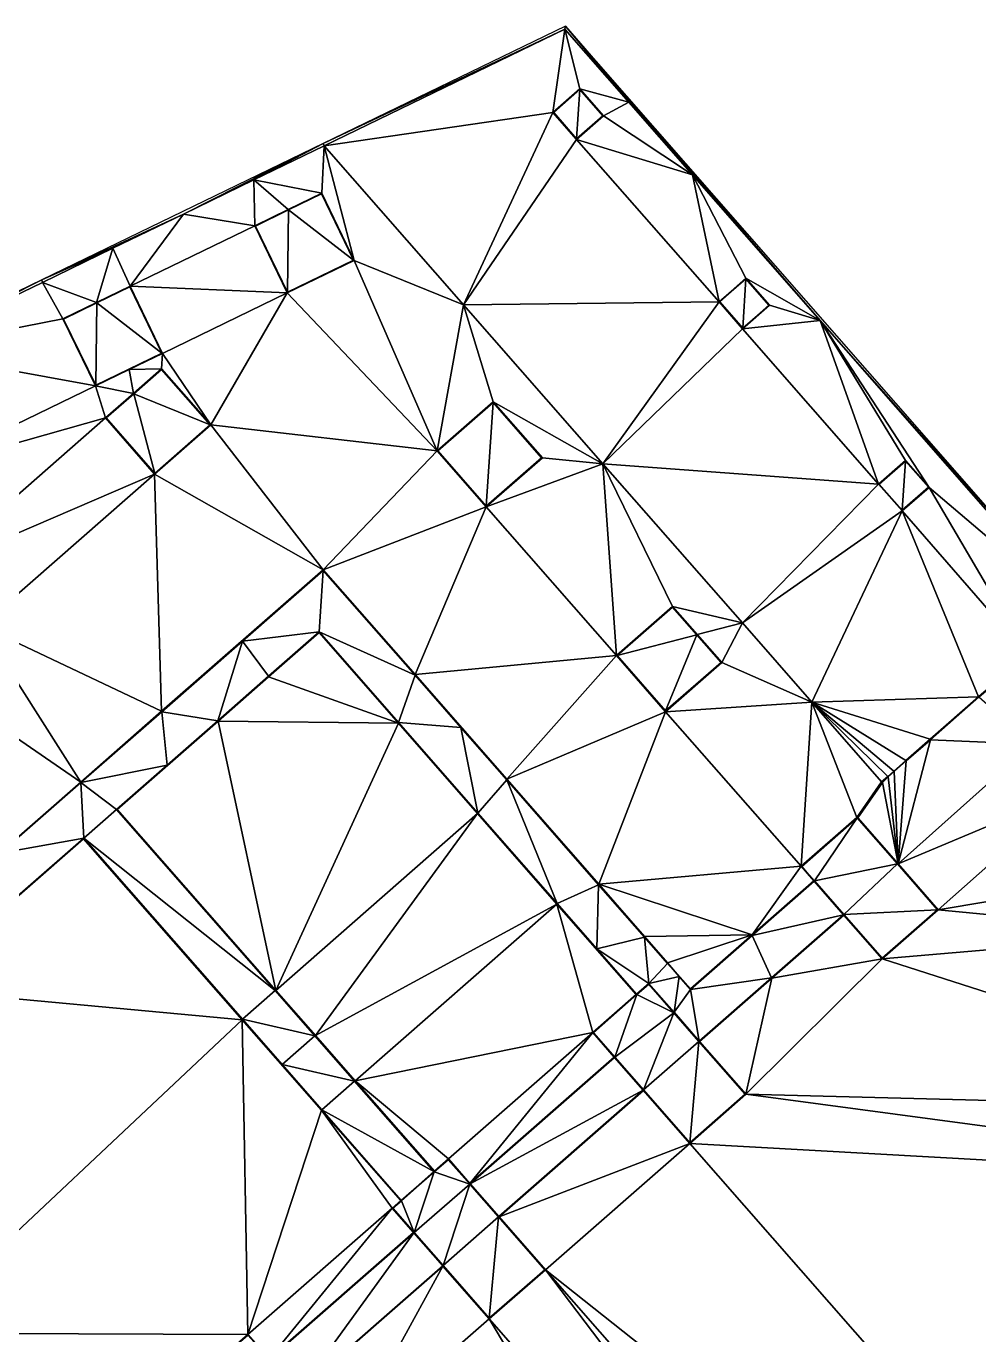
# Model space of a CAD drawing. Header units: metres. Extents: x 217325 to 217429, y 103029 to 103120.
# Drawn here: x 217389.27 to 217408.93, y 103093.2 to 103120.22 of the extents above; entities that cross this region are included whole.
import ezdxf

# ---------------------------------------------------------------- set-up
doc = ezdxf.new("R2010")
doc.units = ezdxf.units.M
doc.layers.add('_fondations', color=7, linetype='Continuous')

msp = doc.modelspace()

# ---------------------------------------------------------------- linework, layer by layer
at = {"layer": '_fondations', "color": 3, "true_color": 0x00ff00}
for points in [[(217400.404, 103120.224, 201.12), (217395.404, 103117.799, 201.12), (217400.391, 103120.162, 201.12)], [(217400.404, 103120.224, 201.12), (217400.391, 103120.162, 201.12), (217401.709, 103118.657, 201.12)], [(217405.662, 103114.144, 201.12), (217400.404, 103120.224, 201.12), (217403.027, 103117.153, 201.12)], [(217410.971, 103108.159, 201.12), (217400.404, 103120.224, 201.12), (217405.662, 103114.144, 201.12)], [(217403.027, 103117.153, 201.12), (217400.404, 103120.224, 201.12), (217401.709, 103118.657, 201.12)], [(217395.404, 103117.799, 201.12), (217395.426, 103117.754, 201.12), (217400.391, 103120.162, 201.12)], [(217400.146, 103118.442, 201.12), (217400.391, 103120.162, 201.12), (217395.426, 103117.754, 201.12)], [(217400.702, 103118.93, 201.12), (217400.391, 103120.162, 201.12), (217400.146, 103118.442, 201.12)], [(217400.391, 103120.162, 201.12), (217400.702, 103118.93, 201.12), (217401.709, 103118.657, 201.12)], [(217400.16, 103118.441, 200.6), (217400.702, 103118.93, 201.12), (217400.146, 103118.442, 201.12)], [(217400.16, 103118.441, 200.6), (217400.701, 103118.916, 200.6), (217400.702, 103118.93, 201.12)], [(217400.701, 103118.916, 200.6), (217400.16, 103118.441, 200.6), (217400.634, 103117.9, 200.6)], [(217401.176, 103118.374, 200.6), (217400.701, 103118.916, 200.6), (217400.634, 103117.9, 200.6)], [(217400.701, 103118.916, 200.6), (217401.19, 103118.373, 201.12), (217400.702, 103118.93, 201.12)], [(217400.701, 103118.916, 200.6), (217401.176, 103118.374, 200.6), (217401.19, 103118.373, 201.12)], [(217400.702, 103118.93, 201.12), (217401.19, 103118.373, 201.12), (217401.709, 103118.657, 201.12)], [(217401.19, 103118.373, 201.12), (217403.027, 103117.153, 201.12), (217401.709, 103118.657, 201.12)], [(217400.146, 103118.442, 201.12), (217395.426, 103117.754, 201.12), (217398.302, 103114.47, 201.12)], [(217400.633, 103117.886, 201.12), (217400.146, 103118.442, 201.12), (217398.302, 103114.47, 201.12)], [(217400.634, 103117.9, 200.6), (217400.146, 103118.442, 201.12), (217400.633, 103117.886, 201.12)], [(217400.634, 103117.9, 200.6), (217400.16, 103118.441, 200.6), (217400.146, 103118.442, 201.12)], [(217401.19, 103118.373, 201.12), (217401.176, 103118.374, 200.6), (217400.633, 103117.886, 201.12)], [(217401.176, 103118.374, 200.6), (217400.634, 103117.9, 200.6), (217400.633, 103117.886, 201.12)], [(217401.19, 103118.373, 201.12), (217400.633, 103117.886, 201.12), (217403.027, 103117.153, 201.12)], [(217392.518, 103116.343, 201.12), (217395.404, 103117.799, 201.12), (217389.597, 103114.982, 201.12)], [(217395.404, 103117.799, 201.12), (217392.518, 103116.343, 201.12), (217393.972, 103117.048, 201.12)], [(217395.426, 103117.754, 201.12), (217395.404, 103117.799, 201.12), (217393.972, 103117.048, 201.12)], [(217395.375, 103116.773, 201.12), (217395.426, 103117.754, 201.12), (217393.972, 103117.048, 201.12)], [(217395.375, 103116.773, 201.12), (217396.043, 103115.385, 201.12), (217395.426, 103117.754, 201.12)], [(217396.043, 103115.385, 201.12), (217398.302, 103114.47, 201.12), (217395.426, 103117.754, 201.12)], [(217403.573, 103114.53, 201.12), (217400.633, 103117.886, 201.12), (217398.302, 103114.47, 201.12)], [(217400.633, 103117.886, 201.12), (217403.573, 103114.53, 201.12), (217403.027, 103117.153, 201.12)], [(217392.518, 103116.343, 201.12), (217393.99, 103116.1, 201.12), (217393.972, 103117.048, 201.12)], [(217393.972, 103117.048, 201.12), (217393.99, 103116.1, 201.12), (217394.683, 103116.437, 201.12)], [(217395.375, 103116.773, 201.12), (217393.972, 103117.048, 201.12), (217394.683, 103116.437, 201.12)], [(217403.573, 103114.53, 201.12), (217404.129, 103115.017, 201.12), (217403.027, 103117.153, 201.12)], [(217404.129, 103115.017, 201.12), (217405.662, 103114.144, 201.12), (217403.027, 103117.153, 201.12)], [(217395.371, 103116.759, 200.6), (217395.375, 103116.773, 201.12), (217394.683, 103116.437, 201.12)], [(217395.371, 103116.759, 200.6), (217394.683, 103116.437, 201.12), (217394.687, 103116.428, 200.6)], [(217396.029, 103115.389, 200.6), (217395.371, 103116.759, 200.6), (217394.687, 103116.428, 200.6)], [(217395.375, 103116.773, 201.12), (217395.371, 103116.759, 200.6), (217396.043, 103115.385, 201.12)], [(217395.371, 103116.759, 200.6), (217396.029, 103115.389, 200.6), (217396.043, 103115.385, 201.12)], [(217394.003, 103116.096, 200.6), (217394.683, 103116.437, 201.12), (217393.99, 103116.1, 201.12)], [(217394.683, 103116.437, 201.12), (217394.003, 103116.096, 200.6), (217394.687, 103116.428, 200.6)], [(217394.003, 103116.096, 200.6), (217394.666, 103114.728, 200.6), (217394.687, 103116.428, 200.6)], [(217394.666, 103114.728, 200.6), (217396.029, 103115.389, 200.6), (217394.687, 103116.428, 200.6)], [(217392.518, 103116.343, 201.12), (217389.597, 103114.982, 201.12), (217391.064, 103115.638, 201.12)], [(217391.416, 103114.852, 201.12), (217392.518, 103116.343, 201.12), (217391.064, 103115.638, 201.12)], [(217391.416, 103114.852, 201.12), (217393.99, 103116.1, 201.12), (217392.518, 103116.343, 201.12)], [(217393.99, 103116.1, 201.12), (217391.416, 103114.852, 201.12), (217394.662, 103114.715, 201.12)], [(217394.003, 103116.096, 200.6), (217393.99, 103116.1, 201.12), (217394.662, 103114.715, 201.12)], [(217394.666, 103114.728, 200.6), (217394.003, 103116.096, 200.6), (217394.662, 103114.715, 201.12)], [(217389.597, 103114.982, 201.12), (217389.61, 103114.933, 201.12), (217391.064, 103115.638, 201.12)], [(217390.724, 103114.516, 201.12), (217391.064, 103115.638, 201.12), (217389.61, 103114.933, 201.12)], [(217390.724, 103114.516, 201.12), (217391.416, 103114.852, 201.12), (217391.064, 103115.638, 201.12)], [(217396.043, 103115.385, 201.12), (217394.662, 103114.715, 201.12), (217397.753, 103111.453, 201.12)], [(217394.666, 103114.728, 200.6), (217394.662, 103114.715, 201.12), (217396.043, 103115.385, 201.12)], [(217396.029, 103115.389, 200.6), (217394.666, 103114.728, 200.6), (217396.043, 103115.385, 201.12)], [(217396.043, 103115.385, 201.12), (217397.753, 103111.453, 201.12), (217398.302, 103114.47, 201.12)], [(217386.702, 103113.523, 201.12), (217389.597, 103114.982, 201.12), (217383.79, 103112.165, 201.12)], [(217389.61, 103114.933, 201.12), (217389.597, 103114.982, 201.12), (217386.702, 103113.523, 201.12)], [(217390.031, 103114.18, 201.12), (217389.61, 103114.933, 201.12), (217386.702, 103113.523, 201.12)], [(217389.61, 103114.933, 201.12), (217390.031, 103114.18, 201.12), (217390.724, 103114.516, 201.12)], [(217391.412, 103114.839, 200.6), (217391.416, 103114.852, 201.12), (217390.724, 103114.516, 201.12)], [(217391.412, 103114.839, 200.6), (217390.724, 103114.516, 201.12), (217390.728, 103114.507, 200.6)], [(217392.075, 103113.471, 200.6), (217391.412, 103114.839, 200.6), (217390.728, 103114.507, 200.6)], [(217391.416, 103114.852, 201.12), (217391.412, 103114.839, 200.6), (217392.088, 103113.467, 201.12)], [(217391.412, 103114.839, 200.6), (217392.075, 103113.471, 200.6), (217392.088, 103113.467, 201.12)], [(217391.416, 103114.852, 201.12), (217392.088, 103113.467, 201.12), (217394.662, 103114.715, 201.12)], [(217404.128, 103115.003, 200.6), (217404.129, 103115.017, 201.12), (217403.573, 103114.53, 201.12)], [(217403.587, 103114.529, 200.6), (217404.128, 103115.003, 200.6), (217403.573, 103114.53, 201.12)], [(217404.061, 103113.987, 200.6), (217404.128, 103115.003, 200.6), (217403.587, 103114.529, 200.6)], [(217404.061, 103113.987, 200.6), (217404.603, 103114.461, 200.6), (217404.128, 103115.003, 200.6)], [(217404.128, 103115.003, 200.6), (217404.603, 103114.461, 200.6), (217404.129, 103115.017, 201.12)], [(217404.129, 103115.017, 201.12), (217404.603, 103114.461, 200.6), (217404.617, 103114.46, 201.12)], [(217404.129, 103115.017, 201.12), (217404.617, 103114.46, 201.12), (217405.662, 103114.144, 201.12)], [(217390.031, 103114.18, 201.12), (217390.044, 103114.176, 200.6), (217390.724, 103114.516, 201.12)], [(217390.724, 103114.516, 201.12), (217390.044, 103114.176, 200.6), (217390.728, 103114.507, 200.6)], [(217390.044, 103114.176, 200.6), (217390.707, 103112.808, 200.6), (217390.728, 103114.507, 200.6)], [(217390.728, 103114.507, 200.6), (217390.707, 103112.808, 200.6), (217392.075, 103113.471, 200.6)], [(217392.088, 103113.467, 201.12), (217393.083, 103111.989, 201.12), (217394.662, 103114.715, 201.12)], [(217394.662, 103114.715, 201.12), (217393.083, 103111.989, 201.12), (217397.753, 103111.453, 201.12)], [(217403.573, 103114.53, 201.12), (217398.302, 103114.47, 201.12), (217401.178, 103111.186, 201.12)], [(217404.06, 103113.973, 201.12), (217403.573, 103114.53, 201.12), (217401.178, 103111.186, 201.12)], [(217403.587, 103114.529, 200.6), (217403.573, 103114.53, 201.12), (217404.06, 103113.973, 201.12)], [(217404.061, 103113.987, 200.6), (217403.587, 103114.529, 200.6), (217404.06, 103113.973, 201.12)], [(217397.753, 103111.453, 201.12), (217398.911, 103112.468, 201.12), (217398.302, 103114.47, 201.12)], [(217398.911, 103112.468, 201.12), (217401.178, 103111.186, 201.12), (217398.302, 103114.47, 201.12)], [(217404.061, 103113.987, 200.6), (217404.06, 103113.973, 201.12), (217404.617, 103114.46, 201.12)], [(217404.617, 103114.46, 201.12), (217404.06, 103113.973, 201.12), (217405.662, 103114.144, 201.12)], [(217404.603, 103114.461, 200.6), (217404.061, 103113.987, 200.6), (217404.617, 103114.46, 201.12)], [(217390.703, 103112.795, 201.12), (217390.031, 103114.18, 201.12), (217386.702, 103113.523, 201.12)], [(217390.707, 103112.808, 200.6), (217390.044, 103114.176, 200.6), (217390.031, 103114.18, 201.12)], [(217390.707, 103112.808, 200.6), (217390.031, 103114.18, 201.12), (217390.703, 103112.795, 201.12)], [(217406.867, 103110.768, 201.12), (217404.06, 103113.973, 201.12), (217401.178, 103111.186, 201.12)], [(217404.06, 103113.973, 201.12), (217406.867, 103110.768, 201.12), (217405.662, 103114.144, 201.12)], [(217406.867, 103110.768, 201.12), (217407.424, 103111.256, 201.12), (217405.662, 103114.144, 201.12)], [(217410.971, 103108.159, 201.12), (217405.662, 103114.144, 201.12), (217410.933, 103108.126, 201.12)], [(217407.911, 103110.699, 201.12), (217410.933, 103108.126, 201.12), (217405.662, 103114.144, 201.12)], [(217407.424, 103111.256, 201.12), (217407.911, 103110.699, 201.12), (217405.662, 103114.144, 201.12)], [(217387.14, 103111.067, 201.12), (217390.703, 103112.795, 201.12), (217386.702, 103113.523, 201.12)], [(217391.396, 103113.131, 201.12), (217392.075, 103113.471, 200.6), (217390.707, 103112.808, 200.6)], [(217392.075, 103113.471, 200.6), (217391.396, 103113.131, 201.12), (217392.088, 103113.467, 201.12)], [(217392.068, 103113.147, 201.12), (217392.088, 103113.467, 201.12), (217391.396, 103113.131, 201.12)], [(217393.083, 103111.989, 201.12), (217392.088, 103113.467, 201.12), (217392.068, 103113.147, 201.12)], [(217390.707, 103112.808, 200.6), (217390.703, 103112.795, 201.12), (217391.396, 103113.131, 201.12)], [(217391.489, 103112.64, 201.12), (217391.396, 103113.131, 201.12), (217390.703, 103112.795, 201.12)], [(217391.396, 103113.131, 201.12), (217391.489, 103112.64, 201.12), (217392.068, 103113.147, 201.12)], [(217392.067, 103113.133, 200.75), (217392.068, 103113.147, 201.12), (217391.489, 103112.64, 201.12)], [(217392.067, 103113.133, 200.75), (217391.489, 103112.64, 201.12), (217391.496, 103112.632, 200.75)], [(217393.069, 103111.99, 200.75), (217392.067, 103113.133, 200.75), (217391.496, 103112.632, 200.75)], [(217392.067, 103113.133, 200.75), (217393.083, 103111.989, 201.12), (217392.068, 103113.147, 201.12)], [(217392.067, 103113.133, 200.75), (217393.069, 103111.99, 200.75), (217393.083, 103111.989, 201.12)], [(217390.703, 103112.795, 201.12), (217387.14, 103111.067, 201.12), (217390.91, 103112.133, 201.12)], [(217390.703, 103112.795, 201.12), (217390.91, 103112.133, 201.12), (217391.489, 103112.64, 201.12)], [(217390.924, 103112.132, 200.75), (217391.489, 103112.64, 201.12), (217390.91, 103112.133, 201.12)], [(217391.489, 103112.64, 201.12), (217390.924, 103112.132, 200.75), (217391.496, 103112.632, 200.75)], [(217390.924, 103112.132, 200.75), (217391.925, 103110.988, 200.75), (217391.496, 103112.632, 200.75)], [(217391.925, 103110.988, 200.75), (217393.069, 103111.99, 200.75), (217391.496, 103112.632, 200.75)], [(217397.767, 103111.452, 200.6), (217398.911, 103112.468, 201.12), (217397.753, 103111.453, 201.12)], [(217397.767, 103111.452, 200.6), (217398.91, 103112.454, 200.6), (217398.911, 103112.468, 201.12)], [(217398.91, 103112.454, 200.6), (217397.767, 103111.452, 200.6), (217398.769, 103110.309, 200.6)], [(217399.912, 103111.31, 200.6), (217398.91, 103112.454, 200.6), (217398.769, 103110.309, 200.6)], [(217398.91, 103112.454, 200.6), (217399.926, 103111.309, 201.12), (217398.911, 103112.468, 201.12)], [(217398.91, 103112.454, 200.6), (217399.912, 103111.31, 200.6), (217399.926, 103111.309, 201.12)], [(217398.911, 103112.468, 201.12), (217399.926, 103111.309, 201.12), (217401.178, 103111.186, 201.12)], [(217387.14, 103111.067, 201.12), (217387.329, 103108.996, 201.12), (217390.91, 103112.133, 201.12)], [(217390.91, 103112.133, 201.12), (217387.329, 103108.996, 201.12), (217391.924, 103110.974, 201.12)], [(217391.925, 103110.988, 200.75), (217390.924, 103112.132, 200.75), (217390.91, 103112.133, 201.12)], [(217391.925, 103110.988, 200.75), (217390.91, 103112.133, 201.12), (217391.924, 103110.974, 201.12)], [(217393.083, 103111.989, 201.12), (217393.069, 103111.99, 200.75), (217391.924, 103110.974, 201.12)], [(217393.069, 103111.99, 200.75), (217391.925, 103110.988, 200.75), (217391.924, 103110.974, 201.12)], [(217393.083, 103111.989, 201.12), (217391.924, 103110.974, 201.12), (217395.404, 103108.997, 201.12)], [(217397.753, 103111.453, 201.12), (217393.083, 103111.989, 201.12), (217395.404, 103108.997, 201.12)], [(217398.768, 103110.294, 201.12), (217397.753, 103111.453, 201.12), (217395.404, 103108.997, 201.12)], [(217398.769, 103110.309, 200.6), (217397.767, 103111.452, 200.6), (217397.753, 103111.453, 201.12)], [(217398.769, 103110.309, 200.6), (217397.753, 103111.453, 201.12), (217398.768, 103110.294, 201.12)], [(217399.912, 103111.31, 200.6), (217398.769, 103110.309, 200.6), (217398.768, 103110.294, 201.12)], [(217399.926, 103111.309, 201.12), (217399.912, 103111.31, 200.6), (217398.768, 103110.294, 201.12)], [(217399.926, 103111.309, 201.12), (217398.768, 103110.294, 201.12), (217401.178, 103111.186, 201.12)], [(217398.768, 103110.294, 201.12), (217401.456, 103107.225, 201.12), (217401.178, 103111.186, 201.12)], [(217401.456, 103107.225, 201.12), (217402.614, 103108.24, 201.12), (217401.178, 103111.186, 201.12)], [(217401.178, 103111.186, 201.12), (217402.614, 103108.24, 201.12), (217404.054, 103107.903, 201.12)], [(217406.867, 103110.768, 201.12), (217401.178, 103111.186, 201.12), (217404.054, 103107.903, 201.12)], [(217406.881, 103110.767, 200.6), (217407.424, 103111.256, 201.12), (217406.867, 103110.768, 201.12)], [(217406.881, 103110.767, 200.6), (217407.423, 103111.242, 200.6), (217407.424, 103111.256, 201.12)], [(217407.423, 103111.242, 200.6), (217406.881, 103110.767, 200.6), (217407.355, 103110.226, 200.6)], [(217407.897, 103110.7, 200.6), (217407.423, 103111.242, 200.6), (217407.355, 103110.226, 200.6)], [(217407.424, 103111.256, 201.12), (217407.423, 103111.242, 200.6), (217407.911, 103110.699, 201.12)], [(217407.423, 103111.242, 200.6), (217407.897, 103110.7, 200.6), (217407.911, 103110.699, 201.12)], [(217387.329, 103108.996, 201.12), (217388.344, 103107.838, 201.12), (217391.924, 103110.974, 201.12)], [(217391.924, 103110.974, 201.12), (217388.344, 103107.838, 201.12), (217392.068, 103106.075, 201.12)], [(217391.924, 103110.974, 201.12), (217392.068, 103106.075, 201.12), (217395.404, 103108.997, 201.12)], [(217407.355, 103110.212, 201.12), (217406.867, 103110.768, 201.12), (217404.054, 103107.903, 201.12)], [(217407.355, 103110.226, 200.6), (217406.867, 103110.768, 201.12), (217407.355, 103110.212, 201.12)], [(217407.355, 103110.226, 200.6), (217406.881, 103110.767, 200.6), (217406.867, 103110.768, 201.12)], [(217407.897, 103110.7, 200.6), (217407.355, 103110.226, 200.6), (217407.355, 103110.212, 201.12)], [(217407.897, 103110.7, 200.6), (217407.355, 103110.212, 201.12), (217407.911, 103110.699, 201.12)], [(217407.911, 103110.699, 201.12), (217407.355, 103110.212, 201.12), (217409.932, 103107.249, 201.12)], [(217410.933, 103108.126, 201.12), (217407.911, 103110.699, 201.12), (217409.932, 103107.249, 201.12)], [(217398.768, 103110.294, 201.12), (217395.404, 103108.997, 201.12), (217397.299, 103106.833, 201.12)], [(217401.456, 103107.225, 201.12), (217398.768, 103110.294, 201.12), (217397.299, 103106.833, 201.12)], [(217407.355, 103110.212, 201.12), (217404.054, 103107.903, 201.12), (217405.491, 103106.261, 201.12)], [(217408.931, 103106.372, 201.12), (217407.355, 103110.212, 201.12), (217405.491, 103106.261, 201.12)], [(217407.355, 103110.212, 201.12), (217408.931, 103106.372, 201.12), (217409.932, 103107.249, 201.12)], [(217393.737, 103107.524, 200.3), (217395.404, 103108.997, 201.12), (217392.068, 103106.075, 201.12)], [(217395.403, 103108.983, 200.3), (217395.404, 103108.997, 201.12), (217393.737, 103107.524, 200.3)], [(217395.319, 103107.713, 200.3), (217395.403, 103108.983, 200.3), (217393.737, 103107.524, 200.3)], [(217395.319, 103107.713, 200.3), (217397.298, 103106.819, 200.3), (217395.403, 103108.983, 200.3)], [(217395.403, 103108.983, 200.3), (217397.299, 103106.833, 201.12), (217395.404, 103108.997, 201.12)], [(217397.299, 103106.833, 201.12), (217395.403, 103108.983, 200.3), (217397.298, 103106.819, 200.3)], [(217402.613, 103108.226, 200.6), (217402.614, 103108.24, 201.12), (217401.456, 103107.225, 201.12)], [(217401.47, 103107.224, 200.6), (217402.613, 103108.226, 200.6), (217401.456, 103107.225, 201.12)], [(217402.613, 103108.226, 200.6), (217401.47, 103107.224, 200.6), (217403.114, 103107.654, 200.6)], [(217402.614, 103108.24, 201.12), (217402.613, 103108.226, 200.6), (217403.122, 103107.661, 201.12)], [(217403.122, 103107.661, 201.12), (217402.613, 103108.226, 200.6), (217403.114, 103107.654, 200.6)], [(217404.054, 103107.903, 201.12), (217402.614, 103108.24, 201.12), (217403.122, 103107.661, 201.12)], [(217388.344, 103107.838, 201.12), (217387.185, 103106.823, 201.12), (217390.4, 103104.614, 201.12)], [(217392.068, 103106.075, 201.12), (217388.344, 103107.838, 201.12), (217390.4, 103104.614, 201.12)], [(217404.054, 103107.903, 201.12), (217403.122, 103107.661, 201.12), (217403.629, 103107.081, 201.12)], [(217404.054, 103107.903, 201.12), (217403.629, 103107.081, 201.12), (217405.491, 103106.261, 201.12)], [(217392.068, 103106.075, 201.12), (217392.071, 103106.064, 200.3), (217393.737, 103107.524, 200.3)], [(217393.228, 103105.881, 200.3), (217393.737, 103107.524, 200.3), (217392.071, 103106.064, 200.3)], [(217393.737, 103107.524, 200.3), (217393.228, 103105.881, 200.3), (217394.274, 103106.797, 200.3)], [(217393.737, 103107.524, 200.3), (217394.274, 103106.797, 200.3), (217395.319, 103107.713, 200.3)], [(217395.318, 103107.699, 201.32), (217395.319, 103107.713, 200.3), (217394.274, 103106.797, 200.3)], [(217395.318, 103107.699, 201.32), (217394.274, 103106.797, 200.3), (217394.276, 103106.786, 201.32)], [(217394.276, 103106.786, 201.32), (217396.955, 103105.83, 201.32), (217395.318, 103107.699, 201.32)], [(217395.318, 103107.699, 201.32), (217396.957, 103105.843, 200.3), (217395.319, 103107.713, 200.3)], [(217396.957, 103105.843, 200.3), (217395.318, 103107.699, 201.32), (217396.955, 103105.83, 201.32)], [(217397.298, 103106.819, 200.3), (217395.319, 103107.713, 200.3), (217396.957, 103105.843, 200.3)], [(217401.47, 103107.224, 200.6), (217402.471, 103106.081, 200.6), (217403.114, 103107.654, 200.6)], [(217402.471, 103106.081, 200.6), (217403.615, 103107.082, 200.6), (217403.114, 103107.654, 200.6)], [(217403.615, 103107.082, 200.6), (217403.122, 103107.661, 201.12), (217403.114, 103107.654, 200.6)], [(217403.615, 103107.082, 200.6), (217403.629, 103107.081, 201.12), (217403.122, 103107.661, 201.12)], [(217401.456, 103107.225, 201.12), (217397.299, 103106.833, 201.12), (217399.194, 103104.67, 201.12)], [(217402.47, 103106.067, 201.12), (217401.456, 103107.225, 201.12), (217399.194, 103104.67, 201.12)], [(217401.47, 103107.224, 200.6), (217401.456, 103107.225, 201.12), (217402.47, 103106.067, 201.12)], [(217402.471, 103106.081, 200.6), (217401.47, 103107.224, 200.6), (217402.47, 103106.067, 201.12)], [(217409.439, 103106.803, 201.32), (217409.932, 103107.249, 201.12), (217408.931, 103106.372, 201.12)], [(217403.629, 103107.081, 201.12), (217402.471, 103106.081, 200.6), (217402.47, 103106.067, 201.12)], [(217403.629, 103107.081, 201.12), (217402.47, 103106.067, 201.12), (217405.491, 103106.261, 201.12)], [(217403.615, 103107.082, 200.6), (217402.471, 103106.081, 200.6), (217403.629, 103107.081, 201.12)], [(217387.185, 103106.823, 201.12), (217388.732, 103103.153, 201.12), (217390.4, 103104.614, 201.12)], [(217394.274, 103106.797, 200.3), (217393.228, 103105.881, 200.3), (217394.276, 103106.786, 201.32)], [(217393.228, 103105.881, 200.3), (217393.234, 103105.874, 201.32), (217394.276, 103106.786, 201.32)], [(217393.234, 103105.874, 201.32), (217396.955, 103105.83, 201.32), (217394.276, 103106.786, 201.32)], [(217397.298, 103106.819, 200.3), (217396.957, 103105.843, 200.3), (217398.246, 103105.737, 200.3)], [(217397.299, 103106.833, 201.12), (217397.298, 103106.819, 200.3), (217398.246, 103105.737, 200.3)], [(217398.246, 103105.737, 200.3), (217399.194, 103104.67, 201.12), (217397.299, 103106.833, 201.12)], [(217408.931, 103106.372, 201.12), (217408.938, 103106.365, 201.32), (217409.439, 103106.803, 201.32)], [(217402.47, 103106.067, 201.12), (217405.267, 103102.873, 201.12), (217405.491, 103106.261, 201.12)], [(217405.267, 103102.873, 201.12), (217406.417, 103103.881, 201.12), (217405.491, 103106.261, 201.12)], [(217407.931, 103105.496, 201.12), (217408.931, 103106.372, 201.12), (217405.491, 103106.261, 201.12)], [(217407.055, 103104.729, 201.12), (217407.18, 103104.838, 201.12), (217405.491, 103106.261, 201.12)], [(217407.43, 103105.057, 201.12), (217407.931, 103105.496, 201.12), (217405.491, 103106.261, 201.12)], [(217406.417, 103103.881, 201.12), (217406.929, 103104.619, 201.12), (217405.491, 103106.261, 201.12)], [(217407.18, 103104.838, 201.12), (217407.43, 103105.057, 201.12), (217405.491, 103106.261, 201.12)], [(217406.929, 103104.619, 201.12), (217407.055, 103104.729, 201.12), (217405.491, 103106.261, 201.12)], [(217407.937, 103105.488, 201.32), (217408.931, 103106.372, 201.12), (217407.931, 103105.496, 201.12)], [(217407.937, 103105.488, 201.32), (217408.938, 103106.365, 201.32), (217408.931, 103106.372, 201.12)], [(217408.938, 103106.365, 201.32), (217407.937, 103105.488, 201.32), (217410.037, 103105.396, 201.32)], [(217392.071, 103106.064, 200.3), (217392.068, 103106.075, 201.12), (217390.4, 103104.614, 201.12)], [(217390.4, 103104.614, 201.12), (217390.404, 103104.605, 200.3), (217392.071, 103106.064, 200.3)], [(217392.182, 103104.965, 200.3), (217392.071, 103106.064, 200.3), (217390.404, 103104.605, 200.3)], [(217392.182, 103104.965, 200.3), (217391.151, 103104.049, 201.32), (217393.234, 103105.874, 201.32)], [(217394.424, 103100.312, 201.32), (217393.234, 103105.874, 201.32), (217391.151, 103104.049, 201.32)], [(217393.228, 103105.881, 200.3), (217392.071, 103106.064, 200.3), (217392.182, 103104.965, 200.3)], [(217393.228, 103105.881, 200.3), (217392.182, 103104.965, 200.3), (217393.234, 103105.874, 201.32)], [(217393.234, 103105.874, 201.32), (217394.424, 103100.312, 201.32), (217396.955, 103105.83, 201.32)], [(217402.47, 103106.067, 201.12), (217399.194, 103104.67, 201.12), (217401.089, 103102.506, 201.12)], [(217405.267, 103102.873, 201.12), (217402.47, 103106.067, 201.12), (217401.089, 103102.506, 201.12)], [(217394.424, 103100.312, 201.32), (217398.591, 103103.962, 201.32), (217396.955, 103105.83, 201.32)], [(217396.955, 103105.83, 201.32), (217398.595, 103103.972, 200.3), (217396.957, 103105.843, 200.3)], [(217398.591, 103103.962, 201.32), (217398.595, 103103.972, 200.3), (217396.955, 103105.83, 201.32)], [(217398.246, 103105.737, 200.3), (217396.957, 103105.843, 200.3), (217398.595, 103103.972, 200.3)], [(217399.194, 103104.67, 201.12), (217398.246, 103105.737, 200.3), (217399.193, 103104.656, 200.3)], [(217398.595, 103103.972, 200.3), (217399.193, 103104.656, 200.3), (217398.246, 103105.737, 200.3)], [(217407.937, 103105.488, 201.32), (217407.437, 103105.05, 201.32), (217407.268, 103102.926, 201.32)], [(217410.037, 103105.396, 201.32), (217407.937, 103105.488, 201.32), (217407.268, 103102.926, 201.32)], [(217410.874, 103104.44, 201.32), (217410.037, 103105.396, 201.32), (217407.268, 103102.926, 201.32)], [(217407.437, 103105.05, 201.32), (217407.931, 103105.496, 201.12), (217407.43, 103105.057, 201.12)], [(217407.437, 103105.05, 201.32), (217407.937, 103105.488, 201.32), (217407.931, 103105.496, 201.12)], [(217407.186, 103104.831, 201.32), (217407.43, 103105.057, 201.12), (217407.18, 103104.838, 201.12)], [(217407.186, 103104.831, 201.32), (217407.437, 103105.05, 201.32), (217407.43, 103105.057, 201.12)], [(217407.437, 103105.05, 201.32), (217407.186, 103104.831, 201.32), (217407.268, 103102.926, 201.32)], [(217390.404, 103104.605, 200.3), (217391.137, 103104.05, 200.3), (217392.182, 103104.965, 200.3)], [(217391.151, 103104.049, 201.32), (217392.182, 103104.965, 200.3), (217391.137, 103104.05, 200.3)], [(217407.061, 103104.721, 201.32), (217407.18, 103104.838, 201.12), (217407.055, 103104.729, 201.12)], [(217407.061, 103104.721, 201.32), (217407.186, 103104.831, 201.32), (217407.18, 103104.838, 201.12)], [(217407.186, 103104.831, 201.32), (217407.061, 103104.721, 201.32), (217407.268, 103102.926, 201.32)], [(217388.732, 103103.153, 201.12), (217390.404, 103104.605, 200.3), (217390.4, 103104.614, 201.12)], [(217388.732, 103103.153, 201.12), (217388.738, 103103.145, 200.3), (217390.404, 103104.605, 200.3)], [(217390.46, 103103.457, 200.3), (217390.404, 103104.605, 200.3), (217388.738, 103103.145, 200.3)], [(217390.46, 103103.457, 200.3), (217391.137, 103104.05, 200.3), (217390.404, 103104.605, 200.3)], [(217399.193, 103104.656, 200.3), (217398.595, 103103.972, 200.3), (217400.233, 103102.102, 200.3)], [(217399.193, 103104.656, 200.3), (217401.089, 103102.506, 201.12), (217399.194, 103104.67, 201.12)], [(217400.233, 103102.102, 200.3), (217401.088, 103102.492, 200.3), (217399.193, 103104.656, 200.3)], [(217401.089, 103102.506, 201.12), (217399.193, 103104.656, 200.3), (217401.088, 103102.492, 200.3)], [(217406.417, 103103.881, 201.12), (217406.437, 103103.875, 201.32), (217406.929, 103104.619, 201.12)], [(217406.437, 103103.875, 201.32), (217406.93, 103104.619, 201.12), (217406.929, 103104.619, 201.12)], [(217406.437, 103103.875, 201.32), (217406.936, 103104.612, 201.32), (217406.93, 103104.619, 201.12)], [(217406.944, 103104.606, 201.32), (217406.936, 103104.612, 201.32), (217406.437, 103103.875, 201.32)], [(217406.944, 103104.606, 201.32), (217406.437, 103103.875, 201.32), (217407.268, 103102.926, 201.32)], [(217406.929, 103104.619, 201.12), (217406.93, 103104.619, 201.12), (217407.055, 103104.729, 201.12)], [(217406.999, 103104.666, 201.32), (217407.055, 103104.729, 201.12), (217406.93, 103104.619, 201.12)], [(217406.93, 103104.619, 201.12), (217406.936, 103104.612, 201.32), (217406.999, 103104.666, 201.32)], [(217406.944, 103104.606, 201.32), (217406.999, 103104.666, 201.32), (217406.936, 103104.612, 201.32)], [(217407.061, 103104.721, 201.32), (217406.944, 103104.606, 201.32), (217407.268, 103102.926, 201.32)], [(217406.944, 103104.606, 201.32), (217407.061, 103104.721, 201.32), (217406.999, 103104.666, 201.32)], [(217406.999, 103104.666, 201.32), (217407.061, 103104.721, 201.32), (217407.055, 103104.729, 201.12)], [(217408.099, 103101.977, 201.32), (217410.874, 103104.44, 201.32), (217407.268, 103102.926, 201.32)], [(217412.111, 103102.648, 201.32), (217410.874, 103104.44, 201.32), (217408.099, 103101.977, 201.32)], [(217390.46, 103103.457, 200.3), (217394.413, 103100.309, 200.3), (217391.137, 103104.05, 200.3)], [(217391.151, 103104.049, 201.32), (217391.137, 103104.05, 200.3), (217394.413, 103100.309, 200.3)], [(217391.151, 103104.049, 201.32), (217394.413, 103100.309, 200.3), (217394.424, 103100.312, 201.32)], [(217400.233, 103102.102, 200.3), (217398.595, 103103.972, 200.3), (217398.591, 103103.962, 201.32)], [(217398.591, 103103.962, 201.32), (217394.424, 103100.312, 201.32), (217395.242, 103099.378, 201.32)], [(217400.228, 103102.093, 201.32), (217398.591, 103103.962, 201.32), (217395.242, 103099.378, 201.32)], [(217400.233, 103102.102, 200.3), (217398.591, 103103.962, 201.32), (217400.228, 103102.093, 201.32)], [(217405.281, 103102.872, 200.2), (217406.417, 103103.881, 201.12), (217405.267, 103102.873, 201.12)], [(217405.281, 103102.872, 200.2), (217406.425, 103103.874, 200.2), (217406.417, 103103.881, 201.12)], [(217406.425, 103103.874, 200.2), (217405.281, 103102.872, 200.2), (217405.545, 103102.572, 200.2)], [(217406.425, 103103.874, 200.2), (217405.545, 103102.572, 200.2), (217407.255, 103102.926, 200.2)], [(217406.425, 103103.874, 200.2), (217406.437, 103103.875, 201.32), (217406.417, 103103.881, 201.12)], [(217406.437, 103103.875, 201.32), (217406.425, 103103.874, 200.2), (217407.255, 103102.926, 200.2)], [(217406.437, 103103.875, 201.32), (217407.255, 103102.926, 200.2), (217407.268, 103102.926, 201.32)], [(217390.459, 103103.443, 201.32), (217390.46, 103103.457, 200.3), (217386.901, 103100.34, 200.3)], [(217388.738, 103103.145, 200.3), (217386.901, 103100.34, 200.3), (217390.46, 103103.457, 200.3)], [(217390.459, 103103.443, 201.32), (217386.901, 103100.34, 200.3), (217386.908, 103100.333, 201.32)], [(217393.732, 103099.706, 201.32), (217390.459, 103103.443, 201.32), (217386.908, 103100.333, 201.32)], [(217390.459, 103103.443, 201.32), (217393.736, 103099.716, 200.3), (217390.46, 103103.457, 200.3)], [(217390.459, 103103.443, 201.32), (217393.732, 103099.706, 201.32), (217393.736, 103099.716, 200.3)], [(217394.413, 103100.309, 200.3), (217390.46, 103103.457, 200.3), (217393.736, 103099.716, 200.3)], [(217405.545, 103102.572, 200.2), (217406.151, 103101.879, 200.2), (217407.255, 103102.926, 200.2)], [(217406.151, 103101.879, 200.2), (217408.085, 103101.978, 200.2), (217407.255, 103102.926, 200.2)], [(217407.255, 103102.926, 200.2), (217408.085, 103101.978, 200.2), (217407.268, 103102.926, 201.32)], [(217408.085, 103101.978, 200.2), (217408.099, 103101.977, 201.32), (217407.268, 103102.926, 201.32)], [(217404.258, 103101.457, 201.12), (217405.267, 103102.873, 201.12), (217401.089, 103102.506, 201.12)], [(217405.531, 103102.573, 201.12), (217405.267, 103102.873, 201.12), (217404.258, 103101.457, 201.12)], [(217405.281, 103102.872, 200.2), (217405.267, 103102.873, 201.12), (217405.531, 103102.573, 201.12)], [(217405.281, 103102.872, 200.2), (217405.531, 103102.573, 201.12), (217405.545, 103102.572, 200.2)], [(217413.126, 103101.49, 201.32), (217412.111, 103102.648, 201.32), (217408.099, 103101.977, 201.32)], [(217401.088, 103102.492, 200.3), (217400.233, 103102.102, 200.3), (217401.053, 103101.167, 200.3)], [(217401.053, 103101.167, 200.3), (217402.036, 103101.41, 200.3), (217401.088, 103102.492, 200.3)], [(217401.089, 103102.506, 201.12), (217401.088, 103102.492, 200.3), (217402.037, 103101.424, 201.12)], [(217402.037, 103101.424, 201.12), (217401.088, 103102.492, 200.3), (217402.036, 103101.41, 200.3)], [(217404.258, 103101.457, 201.12), (217401.089, 103102.506, 201.12), (217402.037, 103101.424, 201.12)], [(217405.537, 103102.565, 200.3), (217405.531, 103102.573, 201.12), (217404.258, 103101.457, 201.12)], [(217404.26, 103101.447, 200.3), (217405.537, 103102.565, 200.3), (217404.258, 103101.457, 201.12)], [(217406.144, 103101.873, 200.3), (217405.537, 103102.565, 200.3), (217404.26, 103101.447, 200.3)], [(217405.531, 103102.573, 201.12), (217405.537, 103102.565, 200.3), (217405.545, 103102.572, 200.2)], [(217405.537, 103102.565, 200.3), (217406.151, 103101.879, 200.2), (217405.545, 103102.572, 200.2)], [(217405.537, 103102.565, 200.3), (217406.144, 103101.873, 200.3), (217406.151, 103101.879, 200.2)], [(217396.06, 103098.443, 201.32), (217400.228, 103102.093, 201.32), (217395.242, 103099.378, 201.32)], [(217400.965, 103099.438, 201.32), (217400.228, 103102.093, 201.32), (217396.06, 103098.443, 201.32)], [(217400.233, 103102.102, 200.3), (217400.228, 103102.093, 201.32), (217401.053, 103101.167, 200.3)], [(217400.965, 103099.438, 201.32), (217401.864, 103100.225, 201.32), (217400.228, 103102.093, 201.32)], [(217401.053, 103101.167, 200.3), (217400.228, 103102.093, 201.32), (217401.864, 103100.225, 201.32)], [(217406.144, 103101.873, 200.3), (217404.26, 103101.447, 200.3), (217404.654, 103100.568, 200.3)], [(217406.144, 103101.873, 200.3), (217404.654, 103100.568, 200.3), (217404.661, 103100.561, 201.32)], [(217406.15, 103101.865, 201.32), (217406.144, 103101.873, 200.3), (217404.661, 103100.561, 201.32)], [(217406.941, 103100.963, 201.32), (217406.15, 103101.865, 201.32), (217404.661, 103100.561, 201.32)], [(217406.144, 103101.873, 200.3), (217406.15, 103101.865, 201.32), (217406.151, 103101.879, 200.2)], [(217406.15, 103101.865, 201.32), (217406.942, 103100.977, 200.2), (217406.151, 103101.879, 200.2)], [(217406.941, 103100.963, 201.32), (217406.942, 103100.977, 200.2), (217406.15, 103101.865, 201.32)], [(217406.942, 103100.977, 200.2), (217408.085, 103101.978, 200.2), (217406.151, 103101.879, 200.2)], [(217408.085, 103101.978, 200.2), (217406.942, 103100.977, 200.2), (217406.941, 103100.963, 201.32)], [(217408.099, 103101.977, 201.32), (217408.085, 103101.978, 200.2), (217406.941, 103100.963, 201.32)], [(217413.126, 103101.49, 201.32), (217408.099, 103101.977, 201.32), (217406.941, 103100.963, 201.32)], [(217402.124, 103100.452, 200.3), (217402.036, 103101.41, 200.3), (217401.053, 103101.167, 200.3)], [(217402.037, 103101.424, 201.12), (217402.036, 103101.41, 200.3), (217402.511, 103100.883, 201.12)], [(217402.511, 103100.883, 201.12), (217402.036, 103101.41, 200.3), (217402.51, 103100.869, 200.3)], [(217402.124, 103100.452, 200.3), (217402.51, 103100.869, 200.3), (217402.036, 103101.41, 200.3)], [(217404.258, 103101.457, 201.12), (217402.037, 103101.424, 201.12), (217402.511, 103100.883, 201.12)], [(217404.258, 103101.457, 201.12), (217402.511, 103100.883, 201.12), (217402.984, 103100.342, 201.12)], [(217402.984, 103100.342, 201.12), (217402.983, 103100.328, 200.3), (217404.26, 103101.447, 200.3)], [(217404.654, 103100.568, 200.3), (217404.26, 103101.447, 200.3), (217402.983, 103100.328, 200.3)], [(217404.26, 103101.447, 200.3), (217404.258, 103101.457, 201.12), (217402.984, 103100.342, 201.12)], [(217416.652, 103097.843, 201.32), (217413.126, 103101.49, 201.32), (217406.941, 103100.963, 201.32)], [(217401.864, 103100.225, 201.32), (217401.872, 103100.232, 200.3), (217401.053, 103101.167, 200.3)], [(217401.872, 103100.232, 200.3), (217402.124, 103100.452, 200.3), (217401.053, 103101.167, 200.3)], [(217402.51, 103100.869, 200.3), (217402.124, 103100.452, 200.3), (217402.747, 103100.599, 200.3)], [(217402.51, 103100.869, 200.3), (217402.747, 103100.599, 200.3), (217402.511, 103100.883, 201.12)], [(217402.747, 103100.599, 200.3), (217402.984, 103100.342, 201.12), (217402.511, 103100.883, 201.12)], [(217416.652, 103097.843, 201.32), (217406.941, 103100.963, 201.32), (217404.127, 103098.165, 201.32)], [(217404.127, 103098.165, 201.32), (217406.941, 103100.963, 201.32), (217404.661, 103100.561, 201.32)], [(217402.747, 103100.599, 200.3), (217402.124, 103100.452, 200.3), (217402.644, 103099.858, 200.3)], [(217402.983, 103100.328, 200.3), (217402.747, 103100.599, 200.3), (217402.644, 103099.858, 200.3)], [(217402.983, 103100.328, 200.3), (217402.984, 103100.342, 201.12), (217402.747, 103100.599, 200.3)], [(217402.983, 103100.328, 200.3), (217403.165, 103099.264, 200.3), (217404.654, 103100.568, 200.3)], [(217403.165, 103099.264, 200.3), (217403.171, 103099.256, 201.32), (217404.654, 103100.568, 200.3)], [(217404.654, 103100.568, 200.3), (217403.171, 103099.256, 201.32), (217404.661, 103100.561, 201.32)], [(217403.171, 103099.256, 201.32), (217404.127, 103098.165, 201.32), (217404.661, 103100.561, 201.32)], [(217393.732, 103099.706, 201.32), (217386.908, 103100.333, 201.32), (217386.851, 103093.234, 201.32)], [(217394.413, 103100.309, 200.3), (217393.736, 103099.716, 200.3), (217395.232, 103099.374, 200.3)], [(217394.424, 103100.312, 201.32), (217394.413, 103100.309, 200.3), (217395.232, 103099.374, 200.3)], [(217394.424, 103100.312, 201.32), (217395.232, 103099.374, 200.3), (217395.242, 103099.378, 201.32)], [(217400.965, 103099.438, 201.32), (217400.979, 103099.437, 200.2), (217401.864, 103100.225, 201.32)], [(217401.864, 103100.225, 201.32), (217400.979, 103099.437, 200.2), (217401.878, 103100.224, 200.2)], [(217401.421, 103098.933, 200.2), (217401.878, 103100.224, 200.2), (217400.979, 103099.437, 200.2)], [(217401.878, 103100.224, 200.2), (217401.421, 103098.933, 200.2), (217402.64, 103099.848, 200.2)], [(217401.872, 103100.232, 200.3), (217401.864, 103100.225, 201.32), (217401.878, 103100.224, 200.2)], [(217401.872, 103100.232, 200.3), (217402.123, 103100.438, 200.2), (217402.124, 103100.452, 200.3)], [(217402.123, 103100.438, 200.2), (217401.872, 103100.232, 200.3), (217401.878, 103100.224, 200.2)], [(217401.878, 103100.224, 200.2), (217402.64, 103099.848, 200.2), (217402.123, 103100.438, 200.2)], [(217402.123, 103100.438, 200.2), (217402.644, 103099.858, 200.3), (217402.124, 103100.452, 200.3)], [(217402.644, 103099.858, 200.3), (217402.123, 103100.438, 200.2), (217402.64, 103099.848, 200.2)], [(217403.165, 103099.264, 200.3), (217402.983, 103100.328, 200.3), (217402.644, 103099.858, 200.3)], [(217393.849, 103093.205, 201.32), (217393.732, 103099.706, 201.32), (217386.851, 103093.234, 201.32)], [(217393.736, 103099.716, 200.3), (217393.732, 103099.706, 201.32), (217394.555, 103098.781, 200.3)], [(217394.555, 103098.781, 200.3), (217393.732, 103099.706, 201.32), (217395.368, 103097.837, 201.32)], [(217393.849, 103093.205, 201.32), (217395.368, 103097.837, 201.32), (217393.732, 103099.706, 201.32)], [(217395.232, 103099.374, 200.3), (217393.736, 103099.716, 200.3), (217394.555, 103098.781, 200.3)], [(217401.421, 103098.933, 200.2), (217402.014, 103098.256, 200.2), (217402.64, 103099.848, 200.2)], [(217402.014, 103098.256, 200.2), (217403.157, 103099.257, 200.2), (217402.64, 103099.848, 200.2)], [(217403.165, 103099.264, 200.3), (217402.644, 103099.858, 200.3), (217402.64, 103099.848, 200.2)], [(217403.157, 103099.257, 200.2), (217403.165, 103099.264, 200.3), (217402.64, 103099.848, 200.2)], [(217396.051, 103098.439, 200.3), (217395.232, 103099.374, 200.3), (217394.555, 103098.781, 200.3)], [(217395.232, 103099.374, 200.3), (217396.051, 103098.439, 200.3), (217395.242, 103099.378, 201.32)], [(217396.051, 103098.439, 200.3), (217396.06, 103098.443, 201.32), (217395.242, 103099.378, 201.32)], [(217397.986, 103096.829, 201.32), (217400.965, 103099.438, 201.32), (217396.06, 103098.443, 201.32)], [(217397.986, 103096.829, 201.32), (217398.428, 103096.325, 201.32), (217400.965, 103099.438, 201.32)], [(217398.428, 103096.325, 201.32), (217401.407, 103098.934, 201.32), (217400.965, 103099.438, 201.32)], [(217401.407, 103098.934, 201.32), (217400.979, 103099.437, 200.2), (217400.965, 103099.438, 201.32)], [(217400.979, 103099.437, 200.2), (217401.407, 103098.934, 201.32), (217401.421, 103098.933, 200.2)], [(217402.969, 103097.165, 200.2), (217403.157, 103099.257, 200.2), (217402.014, 103098.256, 200.2)], [(217402.969, 103097.165, 200.2), (217404.112, 103098.166, 200.2), (217403.157, 103099.257, 200.2)], [(217403.171, 103099.256, 201.32), (217403.165, 103099.264, 200.3), (217403.157, 103099.257, 200.2)], [(217404.112, 103098.166, 200.2), (217403.171, 103099.256, 201.32), (217403.157, 103099.257, 200.2)], [(217403.171, 103099.256, 201.32), (217404.112, 103098.166, 200.2), (217404.127, 103098.165, 201.32)], [(217398.428, 103096.325, 201.32), (217398.434, 103096.317, 200.3), (217401.407, 103098.934, 201.32)], [(217398.434, 103096.317, 200.3), (217401.413, 103098.926, 200.3), (217401.407, 103098.934, 201.32)], [(217398.434, 103096.317, 200.3), (217402.006, 103098.249, 200.3), (217401.413, 103098.926, 200.3)], [(217401.407, 103098.934, 201.32), (217401.413, 103098.926, 200.3), (217401.421, 103098.933, 200.2)], [(217401.413, 103098.926, 200.3), (217402.014, 103098.256, 200.2), (217401.421, 103098.933, 200.2)], [(217401.413, 103098.926, 200.3), (217402.006, 103098.249, 200.3), (217402.014, 103098.256, 200.2)], [(217395.368, 103097.837, 201.32), (217395.374, 103097.846, 200.3), (217394.555, 103098.781, 200.3)], [(217395.374, 103097.846, 200.3), (217396.051, 103098.439, 200.3), (217394.555, 103098.781, 200.3)], [(217395.374, 103097.846, 200.3), (217397.689, 103096.568, 200.3), (217396.051, 103098.439, 200.3)], [(217396.051, 103098.439, 200.3), (217397.689, 103096.568, 200.3), (217396.06, 103098.443, 201.32)], [(217397.689, 103096.568, 200.3), (217397.697, 103096.575, 201.32), (217396.06, 103098.443, 201.32)], [(217397.697, 103096.575, 201.32), (217397.986, 103096.829, 201.32), (217396.06, 103098.443, 201.32)], [(217398.434, 103096.317, 200.3), (217399.027, 103095.64, 200.3), (217402.006, 103098.249, 200.3)], [(217402.006, 103098.249, 200.3), (217399.027, 103095.64, 200.3), (217399.034, 103095.633, 201.32)], [(217402.013, 103098.242, 201.32), (217402.006, 103098.249, 200.3), (217399.034, 103095.633, 201.32)], [(217402.968, 103097.151, 201.32), (217402.013, 103098.242, 201.32), (217399.034, 103095.633, 201.32)], [(217402.006, 103098.249, 200.3), (217402.013, 103098.242, 201.32), (217402.014, 103098.256, 200.2)], [(217402.013, 103098.242, 201.32), (217402.969, 103097.165, 200.2), (217402.014, 103098.256, 200.2)], [(217402.968, 103097.151, 201.32), (217402.969, 103097.165, 200.2), (217402.013, 103098.242, 201.32)], [(217404.112, 103098.166, 200.2), (217402.969, 103097.165, 200.2), (217402.968, 103097.151, 201.32)], [(217404.127, 103098.165, 201.32), (217404.112, 103098.166, 200.2), (217402.968, 103097.151, 201.32)], [(217417.996, 103096.309, 201.32), (217404.127, 103098.165, 201.32), (217402.968, 103097.151, 201.32)], [(217417.996, 103096.309, 201.32), (217416.652, 103097.843, 201.32), (217404.127, 103098.165, 201.32)], [(217393.849, 103093.205, 201.32), (217396.828, 103095.814, 201.32), (217395.368, 103097.837, 201.32)], [(217397.012, 103095.975, 200.3), (217395.374, 103097.846, 200.3), (217395.368, 103097.837, 201.32)], [(217397.004, 103095.969, 201.32), (217397.012, 103095.975, 200.3), (217395.368, 103097.837, 201.32)], [(217396.828, 103095.814, 201.32), (217397.004, 103095.969, 201.32), (217395.368, 103097.837, 201.32)], [(217397.012, 103095.975, 200.3), (217397.689, 103096.568, 200.3), (217395.374, 103097.846, 200.3)], [(217402.968, 103097.151, 201.32), (217399.034, 103095.633, 201.32), (217399.989, 103094.542, 201.32)], [(217417.255, 103080.838, 201.32), (217402.968, 103097.151, 201.32), (217399.989, 103094.542, 201.32)], [(217417.255, 103080.838, 201.32), (217417.996, 103096.309, 201.32), (217402.968, 103097.151, 201.32)], [(217397.696, 103096.561, 200.2), (217398.427, 103096.311, 200.2), (217397.985, 103096.815, 200.2)], [(217397.985, 103096.815, 200.2), (217397.697, 103096.575, 201.32), (217397.696, 103096.561, 200.2)], [(217397.697, 103096.575, 201.32), (217397.985, 103096.815, 200.2), (217397.986, 103096.829, 201.32)], [(217397.986, 103096.829, 201.32), (217397.985, 103096.815, 200.2), (217398.428, 103096.325, 201.32)], [(217398.428, 103096.325, 201.32), (217397.985, 103096.815, 200.2), (217398.427, 103096.311, 200.2)], [(217397.689, 103096.568, 200.3), (217397.012, 103095.975, 200.3), (217397.696, 103096.561, 200.2)], [(217397.012, 103095.975, 200.3), (217397.019, 103095.968, 200.2), (217397.696, 103096.561, 200.2)], [(217397.696, 103096.561, 200.2), (217397.019, 103095.968, 200.2), (217397.283, 103095.309, 200.2)], [(217398.427, 103096.311, 200.2), (217397.696, 103096.561, 200.2), (217397.283, 103095.309, 200.2)], [(217397.697, 103096.575, 201.32), (217397.689, 103096.568, 200.3), (217397.696, 103096.561, 200.2)], [(217397.876, 103094.632, 200.2), (217398.427, 103096.311, 200.2), (217397.283, 103095.309, 200.2)], [(217398.427, 103096.311, 200.2), (217397.876, 103094.632, 200.2), (217399.02, 103095.633, 200.2)], [(217398.434, 103096.317, 200.3), (217398.428, 103096.325, 201.32), (217398.427, 103096.311, 200.2)], [(217399.027, 103095.64, 200.3), (217398.434, 103096.317, 200.3), (217398.427, 103096.311, 200.2)], [(217399.027, 103095.64, 200.3), (217398.427, 103096.311, 200.2), (217399.02, 103095.633, 200.2)], [(217396.828, 103095.814, 201.32), (217396.842, 103095.813, 200.2), (217397.004, 103095.969, 201.32)], [(217397.004, 103095.969, 201.32), (217396.842, 103095.813, 200.2), (217397.019, 103095.968, 200.2)], [(217397.019, 103095.968, 200.2), (217396.842, 103095.813, 200.2), (217397.283, 103095.309, 200.2)], [(217397.012, 103095.975, 200.3), (217397.004, 103095.969, 201.32), (217397.019, 103095.968, 200.2)], [(217396.828, 103095.814, 201.32), (217393.849, 103093.205, 201.32), (217394.29, 103092.701, 201.32)], [(217397.269, 103095.31, 201.32), (217396.828, 103095.814, 201.32), (217394.29, 103092.701, 201.32)], [(217397.269, 103095.31, 201.32), (217396.842, 103095.813, 200.2), (217396.828, 103095.814, 201.32)], [(217397.269, 103095.31, 201.32), (217397.283, 103095.309, 200.2), (217396.842, 103095.813, 200.2)], [(217397.876, 103094.632, 200.2), (217398.832, 103093.541, 200.2), (217399.02, 103095.633, 200.2)], [(217398.832, 103093.541, 200.2), (217399.975, 103094.543, 200.2), (217399.02, 103095.633, 200.2)], [(217399.034, 103095.633, 201.32), (217399.027, 103095.64, 200.3), (217399.02, 103095.633, 200.2)], [(217399.975, 103094.543, 200.2), (217399.034, 103095.633, 201.32), (217399.02, 103095.633, 200.2)], [(217399.034, 103095.633, 201.32), (217399.975, 103094.543, 200.2), (217399.989, 103094.542, 201.32)], [(217397.276, 103095.302, 200.3), (217397.269, 103095.31, 201.32), (217394.29, 103092.701, 201.32)], [(217394.297, 103092.693, 200.3), (217397.276, 103095.302, 200.3), (217394.29, 103092.701, 201.32)], [(217397.276, 103095.302, 200.3), (217394.297, 103092.693, 200.3), (217394.89, 103092.016, 200.3)], [(217397.276, 103095.302, 200.3), (217394.89, 103092.016, 200.3), (217397.869, 103094.625, 200.3)], [(217397.269, 103095.31, 201.32), (217397.276, 103095.302, 200.3), (217397.283, 103095.309, 200.2)], [(217397.276, 103095.302, 200.3), (217397.876, 103094.632, 200.2), (217397.283, 103095.309, 200.2)], [(217397.276, 103095.302, 200.3), (217397.869, 103094.625, 200.3), (217397.876, 103094.632, 200.2)], [(217397.869, 103094.625, 200.3), (217394.89, 103092.016, 200.3), (217394.896, 103092.009, 201.32)], [(217397.875, 103094.618, 201.32), (217397.869, 103094.625, 200.3), (217394.896, 103092.009, 201.32)], [(217397.875, 103094.618, 201.32), (217394.896, 103092.009, 201.32), (217395.852, 103090.918, 201.32)], [(217398.831, 103093.527, 201.32), (217397.875, 103094.618, 201.32), (217395.852, 103090.918, 201.32)], [(217397.869, 103094.625, 200.3), (217397.875, 103094.618, 201.32), (217397.876, 103094.632, 200.2)], [(217397.875, 103094.618, 201.32), (217398.832, 103093.541, 200.2), (217397.876, 103094.632, 200.2)], [(217398.831, 103093.527, 201.32), (217398.832, 103093.541, 200.2), (217397.875, 103094.618, 201.32)], [(217399.975, 103094.543, 200.2), (217398.832, 103093.541, 200.2), (217398.831, 103093.527, 201.32)], [(217399.989, 103094.542, 201.32), (217399.975, 103094.543, 200.2), (217398.831, 103093.527, 201.32)], [(217413.118, 103077.214, 201.32), (217399.989, 103094.542, 201.32), (217398.831, 103093.527, 201.32)], [(217413.118, 103077.214, 201.32), (217414.276, 103078.229, 201.32), (217399.989, 103094.542, 201.32)], [(217414.276, 103078.229, 201.32), (217417.255, 103080.838, 201.32), (217399.989, 103094.542, 201.32)], [(217410.139, 103074.605, 201.32), (217398.831, 103093.527, 201.32), (217395.852, 103090.918, 201.32)], [(217410.139, 103074.605, 201.32), (217413.118, 103077.214, 201.32), (217398.831, 103093.527, 201.32)], [(217392.69, 103092.19, 201.32), (217393.849, 103093.205, 201.32), (217386.851, 103093.234, 201.32)], [(217392.69, 103092.19, 201.32), (217386.851, 103093.234, 201.32), (217388.598, 103091.24, 201.32)], [(217392.69, 103092.19, 201.32), (217393.848, 103093.191, 200.2), (217393.849, 103093.205, 201.32)], [(217393.849, 103093.205, 201.32), (217393.848, 103093.191, 200.2), (217394.29, 103092.701, 201.32)]]:
    msp.add_3dface(points, dxfattribs=at)

doc.saveas('drawing.dxf')
